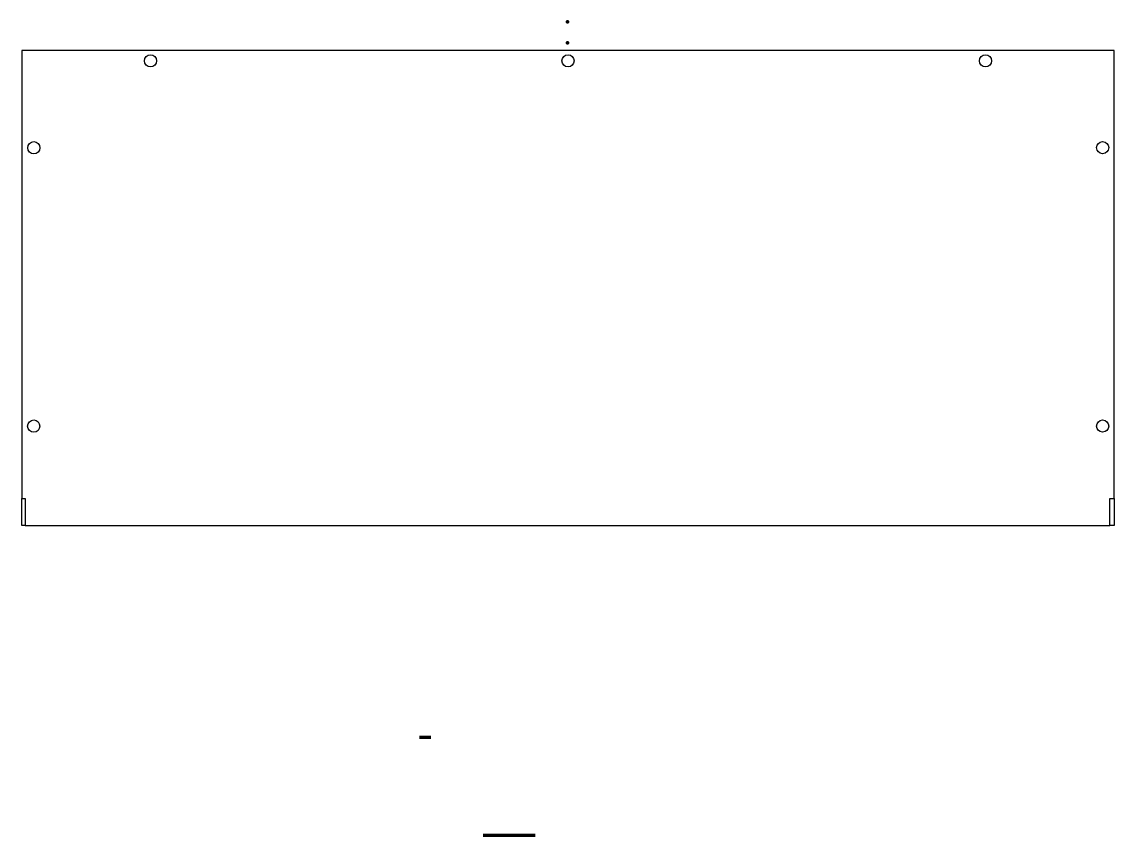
# Model space of a CAD drawing. Header units: millimetres. Extents: x 83 to 397, y 123 to 357.
import ezdxf

# ---------------------------------------------------------------- set-up
doc = ezdxf.new("R2010")
doc.units = ezdxf.units.MM
doc.layers.get('0').update_dxf_attribs({"color": 253, "lineweight": 70, "true_color": 0x8faf8f})

msp = doc.modelspace()

# ---------------------------------------------------------------- linework, layer by layer
at = {"color": 178, "lineweight": -3, "true_color": 0x050548}
for p, q in [((82.96, 348.92), (82.96, 220.05)), ((396.96, 348.92), (82.96, 348.92)), ((396.96, 220.05), (396.96, 348.92)), ((82.96, 212.29), (82.96, 220.05)), ((82.96, 220.05), (83.9, 220.05)), ((83.9, 220.05), (83.9, 212.29)), ((395.73, 212.29), (395.73, 220.05)), ((395.73, 220.05), (396.96, 220.05)), ((396.96, 220.05), (396.96, 212.29)), ((83.9, 212.29), (82.96, 212.29)), ((83.9, 212.29), (395.73, 212.29)), ((396.96, 212.29), (395.73, 212.29))]:
    msp.add_line(p, q, dxfattribs=at)
for p, q in [((197.28, 151.52), (200.53, 151.52)), ((215.54, 123.31), (218.51, 123.31)), ((218.55, 123.31), (230.51, 123.31))]:
    msp.add_line(p, q)
for centre in [(119.96, 345.92), (239.96, 345.92), (359.96, 345.92), (86.42, 320.93), (393.65, 320.95), (86.37, 240.91), (393.65, 240.92)]:
    msp.add_circle(centre, 1.75, dxfattribs=at)
for p in [(239.86, 357.12), (239.86, 351.12)]:
    msp.add_point(p)

doc.saveas('drawing.dxf')
